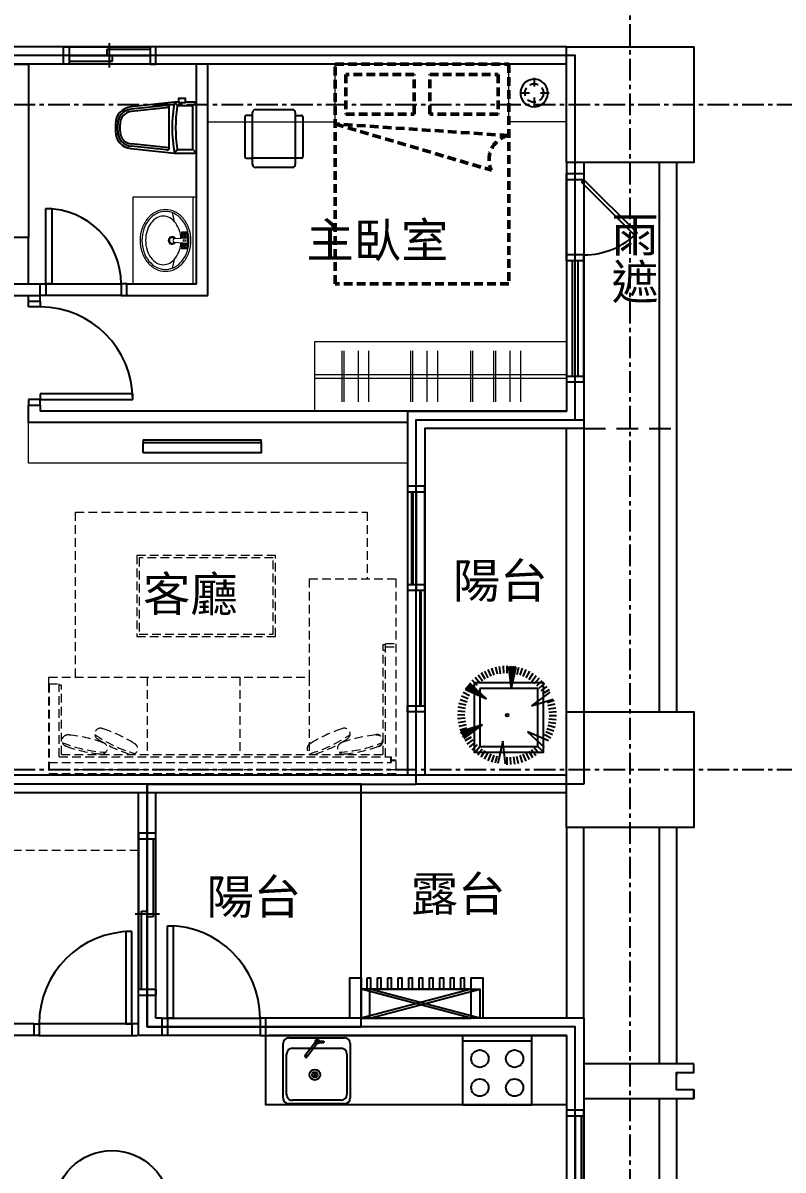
# Model space of a CAD drawing. Header units: millimetres. Extents: x -3377 to 119122, y -22007 to 15479.
# Drawn here: x 42381 to 43038, y 13603 to 14595 of the extents above; entities that cross this region are included whole.
import ezdxf
from ezdxf.enums import TextEntityAlignment as Align

# ---------------------------------------------------------------- set-up
doc = ezdxf.new("R2010")
doc.units = ezdxf.units.MM
doc.header["$LTSCALE"] = 150
doc.header["$MEASUREMENT"] = 0
for name, pattern in [('11', [0.15, 0.1, -0.05]), ('CENTER', [2, 1.25, -0.25, 0.25, -0.25]), ('HIDDEN', [0.375, 0.25, -0.125]), ('HIDDEN2', [0.1875, 0.125, -0.0625])]:
    doc.linetypes.add(name, pattern=pattern)
doc.layers.get('0').update_dxf_attribs({"plot": 0})
for name, color, linetype, plot in [('AREA', 3, 'Continuous', False), ('FUNITURE', 9, 'Continuous', False), ('S-ARCH', 252, 'Continuous', False)]:
    doc.layers.add(name, color=color, linetype=linetype, plot=plot)
for name, color, linetype in [('area3', 7, 'HIDDEN'), ('ASSLN', 8, 'Continuous'), ('COL', 1, 'Continuous'), ('FIN', 5, 'Continuous'), ('GRID', 5, 'CENTER'), ('OPEN', 4, 'Continuous'), ('PLANT', 3, 'Continuous'), ('SYM', 3, 'Continuous'), ('TEXT', 2, 'Continuous'), ('TOIL', 6, 'Continuous'), ('TOILET', 141, 'Continuous'), ('WALL', 2, 'Continuous'), ('WALL2', 3, 'Continuous'), ('WALL3', 4, 'Continuous'), ('景觀', 8, 'Continuous'), ('機電修改', 1, 'Continuous')]:
    doc.layers.add(name, color=color, linetype=linetype)
doc.styles.add('HH', font='')
doc.styles.add('HHV', font='')
doc.styles.get('HH').set_extended_font_data('Microsoft JhengHei')
doc.styles.get('HHV').set_extended_font_data('@微軟正黑體')

# ---------------------------------------------------------------- blocks, each defined once
blk = doc.blocks.new('A$C36C53BDF')
at = {"color": 252, "linetype": 'HIDDEN2'}
blk.add_line((-1602.06143, 565.86107), (-1522.06143, 565.86107), dxfattribs=at)
at = {"color": 252}
for p, q in [((-1537.06143, 220.86107), (-1537.06143, 16.36107)), ((-1522.06143, 220.86107), (-1522.06143, 16.36107)), ((-1522.06143, 8.86107), (-1522.06143, 6.36107)), ((-1537.06143, -13.63893), (-1537.06143, -183.63893)), ((-1522.06143, -13.63893), (-1522.06143, -183.63893))]:
    blk.add_line(p, q, dxfattribs=at)
for points in [[(-1537.06143, 795.86107), (-1537.06143, 320.86107)], [(-1522.06143, 795.86107), (-1522.06143, 320.86107)], [(-1699.56143, 80.86107), (-1794.56143, 80.86107), (-1794.56143, 55.86107), (-1699.56143, 55.86107), (-1794.56143, 80.86107), (-1699.56143, 80.86107), (-1794.56143, 55.86107)]]:
    blk.add_lwpolyline(points, dxfattribs=at)
at = {"layer": 'AREA', "color": 252}
blk.add_lwpolyline([(-1609.56143, -456.63893), (-1609.56143, 48.36107), (-1979.56143, 48.36107), (-1979.56143, 258.36107), (-1747.06143, 258.36107), (-1747.06143, 573.36107), (-1609.56143, 573.36107), (-1609.56143, 888.36107), (-2592.06143, 888.36107), (-2592.06143, 803.36107), (-2869.56143, 803.36107), (-2869.56143, 493.36107), (-3019.56143, 493.36107), (-3019.56143, 323.36107), (-3284.56143, 323.36107), (-3284.56143, 322.36107), (-3284.56143, 130.86107), (-3414.56143, 130.86107), (-3414.56143, 323.36107), (-3414.56143, 345.86107), (-3414.56143, 843.36107), (-3734.56144, 843.36107)], dxfattribs=at)
for points in [[(-1602.06143, 258.36107), (-1747.06143, 258.36107), (-1747.06143, 573.36107), (-1602.06143, 573.36107)], [(-1979.56143, 48.36107), (-1979.56143, 258.36107), (-2412.06143, 258.36107), (-2412.06143, 118.36107), (-2412.06143, -311.63893), (-2412.06143, -449.13893), (-2412.06143, -456.63893), (-1747.06143, -456.63893), (-1609.56143, -456.63893), (-1609.56143, 48.36107), (-1794.56143, 48.36107)], [(-1794.56143, 258.36107), (-1979.56143, 258.36107), (-1979.56143, 48.36107), (-1794.56143, 48.36107)]]:
    blk.add_lwpolyline(points, close=True, dxfattribs=at)
at = {"layer": 'area3', "color": 252}
blk.add_line((-1602.06143, -23.63893), (-1617.06143, -23.63893), dxfattribs=at)
at = {"layer": 'ASSLN', "color": 252}
for points in [[(-1789.56143, 90.86107), (-1786.56143, 90.86107), (-1786.56143, 80.86107), (-1789.56143, 80.86107)], [(-1780.56143, 90.86107), (-1777.56143, 90.86107), (-1777.56143, 80.86107), (-1780.56143, 80.86107)], [(-1771.56143, 90.86107), (-1768.56143, 90.86107), (-1768.56143, 80.86107), (-1771.56143, 80.86107)], [(-1762.56143, 90.86107), (-1759.56143, 90.86107), (-1759.56143, 80.86107), (-1762.56143, 80.86107)], [(-1753.56143, 90.86107), (-1750.56143, 90.86107), (-1750.56143, 80.86107), (-1753.56143, 80.86107)], [(-1744.56143, 90.86107), (-1741.56143, 90.86107), (-1741.56143, 80.86107), (-1744.56143, 80.86107)], [(-1735.56143, 90.86107), (-1732.56143, 90.86107), (-1732.56143, 80.86107), (-1735.56143, 80.86107)], [(-1726.56143, 90.86107), (-1723.56143, 90.86107), (-1723.56143, 80.86107), (-1726.56143, 80.86107)], [(-1717.56143, 90.86107), (-1714.56143, 90.86107), (-1714.56143, 80.86107), (-1717.56143, 80.86107)], [(-1708.56143, 90.86107), (-1705.56143, 90.86107), (-1705.56143, 80.86107), (-1708.56143, 80.86107)]]:
    blk.add_lwpolyline(points, close=True, dxfattribs=at)
at = {"layer": 'COL', "color": 252}
blk.add_line((-1507.06143, -6.13893, -1.07354), (-1507.06143, -13.63893), dxfattribs=at)
for points in [[(-1617.06143, 895.86107), (-1507.06143, 895.86107), (-1507.06143, 795.86107), (-1617.06143, 795.86107)], [(-1617.06143, 320.86107), (-1507.06143, 320.86107), (-1507.06143, 220.86107), (-1617.06143, 220.86107)]]:
    blk.add_lwpolyline(points, close=True, dxfattribs=at)
at = {"layer": 'FIN', "color": 252}
for p, q in [((-1647.06144, 40.86107), (-1707.06144, 40.86106)), ((-1707.06144, 40.86106), (-1707.06143, -19.13894)), ((-1647.06143, -19.13893), (-1647.06144, 40.86107)), ((-1862.06144, -13.14082), (-1862.06143, 33.85918)), ((-1857.06143, 38.85918), (-1809.06143, 38.85918)), ((-1854.06143, 29.85918), (-1812.06143, 29.85918)), ((-1834.13453, 35.07909), (-1843.31253, 23.31445)), ((-1832.55763, 33.84889), (-1841.73563, 22.08426)), ((-1830.84497, 33.89928), (-1834.14995, 37.20426)), ((-1834.14995, 33.89928), (-1830.84497, 37.20426)), ((-1830.9206, 34.90608), (-1826.9021, 34.90608)), ((-1830.83076, 35.90608), (-1826.9021, 35.90608)), ((-1826.9021, 35.90608), (-1826.9021, 34.90608)), ((-1804.06143, 33.85918), (-1804.06144, -13.14082)), ((-1647.06144, 35.86107), (-1707.06144, 35.86106)), ((-1859.06144, -10.14082), (-1859.06143, 24.85918)), ((-1843.22585, 22.61268), (-1842.4374, 21.99758)), ((-1842.53605, 24.30977), (-1840.95915, 23.07957)), ((-1807.06143, 24.85918), (-1807.06144, -10.14082)), ((-1833.03616, 5.34021), (-1836.34115, 8.6452)), ((-1836.34115, 5.34021), (-1833.03616, 8.6452)), ((-1834.68865, 4.65573), (-1834.68865, 9.32969)), ((-1617.06143, -19.13893), (-1877.06143, -19.13893)), ((-1809.06144, -18.14082), (-1857.06144, -18.14082)), ((-1812.06144, -15.14082), (-1854.06144, -15.14082)), ((-1707.06143, -19.13894), (-1647.06143, -19.13893))]:
    blk.add_line(p, q, dxfattribs=at)
blk.add_lwpolyline([(-1617.06143, -19.13893), (-1877.06143, -19.13893), (-1877.06143, 40.86107), (-1617.06143, 40.86107)], close=True, dxfattribs=at)
for centre, radius in [((-1832.49746, 35.55177), 1.70394), ((-1692.06144, 20.86106), 7.5), ((-1662.06144, 20.86107), 7.5), ((-1834.68865, 6.99271), 4.62673), ((-1834.68865, 6.99271), 2.33698), ((-1692.06144, -4.13894), 7.5), ((-1662.06144, -4.13893), 7.5)]:
    blk.add_circle(centre, radius, dxfattribs=at)
for centre, radius, start, end in [((-1857.06143, 33.85918), 5, 89.99999516, 179.99999516), ((-1854.06143, 24.85918), 5, 89.99999516, 179.99999516), ((-1812.06143, 24.85918), 5, 359.99999516, 89.99999516), ((-1809.06143, 33.85918), 5, 359.99999516, 89.99999516), ((-1842.9183, 23.0069), 0.5, 142.04096176, 232.04096176), ((-1842.12985, 22.39181), 0.5, 232.04096176, 322.04096176), ((-1857.06144, -13.14082), 5, 179.99999516, 269.99999516), ((-1854.06144, -10.14082), 5, 179.99999516, 269.99999516), ((-1812.06144, -10.14082), 5, 269.99999516, 359.99999516), ((-1809.06144, -13.14082), 5, 269.99999516, 359.99999516)]:
    blk.add_arc(centre, radius, start, end, dxfattribs=at)
at = {"layer": 'FUNITURE', "color": 252, "linetype": '11', "ltscale": 0.5}
for p, q in [((-1645.09101, 868.92056), (-1645.09103, 859.86105)), ((-1649.09106, 855.86104), (-1658.15167, 855.86102)), ((-1649.09106, 855.86104), (-1658.15167, 855.86102)), ((-1632.03045, 855.86108), (-1641.09106, 855.86106)), ((-1632.03045, 855.86108), (-1641.09106, 855.86106)), ((-1645.09112, 851.86103), (-1645.0911, 842.80152)), ((-1645.09112, 851.86103), (-1645.0911, 842.80152)), ((-2064.56143, 344.933), (-2064.56143, 265.86107)), ((-1768.56144, 276.933), (-1768.56144, 281.933)), ((-1768.56144, 278.933), (-1764.56144, 278.933))]:
    blk.add_line(p, q, dxfattribs=at)
at = {"layer": 'FUNITURE', "color": 252}
for p, q in [((-1895.05382, 835.2935), (-1895.05382, 800.7935)), ((-1888.55382, 836.5435), (-1893.80382, 836.5435)), ((-1888.55382, 799.5435), (-1888.55382, 839.0435)), ((-1886.05382, 841.5435), (-1854.05382, 841.5435)), ((-1851.55382, 839.0435), (-1851.55382, 799.5435)), ((-1851.55382, 836.5435), (-1846.30382, 836.5435)), ((-1845.05382, 835.2935), (-1845.05382, 800.7935)), ((-1893.80382, 799.5435), (-1888.55382, 799.5435)), ((-1851.55382, 799.5435), (-1888.55382, 799.5435)), ((-1888.55382, 794.0435), (-1888.55382, 799.5435)), ((-1846.30382, 799.5435), (-1851.55382, 799.5435)), ((-1851.55382, 799.5435), (-1851.55382, 794.0435)), ((-1854.05382, 791.5435), (-1886.05382, 791.5435)), ((-1877.06143, -19.13893), (-1877.06143, 40.86107))]:
    blk.add_line(p, q, dxfattribs=at)
at = {"layer": 'FUNITURE', "color": 252, "linetype": '11', "lineweight": 50, "ltscale": 0.5}
for p, q in [((-1667.43643, 819.07556), (-1817.06143, 829.07555)), ((-1817.06143, 829.07555), (-1682.06143, 789.07556))]:
    blk.add_line(p, q, dxfattribs=at)
at = {"layer": 'FUNITURE', "color": 252, "lineweight": 13, "ltscale": 0.5}
for p, q in [((-1811.40196, 632.9376), (-1811.40196, 588.78454)), ((-1809.35647, 588.78454), (-1809.35647, 632.9376)), ((-1797.37, 632.9376), (-1797.37, 588.78454)), ((-1788.21852, 632.9376), (-1788.21852, 588.78454)), ((-1751.93095, 632.9376), (-1751.93095, 588.78454)), ((-1749.88546, 588.78454), (-1749.88546, 632.9376)), ((-1737.89899, 632.9376), (-1737.89899, 588.78454)), ((-1728.74751, 632.9376), (-1728.74751, 588.78454)), ((-1700.23738, 632.9376), (-1700.23738, 588.78454)), ((-1698.19189, 588.78454), (-1698.19189, 632.9376)), ((-1680.23738, 632.9376), (-1680.23738, 588.78454)), ((-1678.19189, 588.78454), (-1678.19189, 632.9376)), ((-1666.20542, 632.9376), (-1666.20542, 588.78454)), ((-1657.05393, 632.9376), (-1657.05393, 588.78454))]:
    blk.add_line(p, q, dxfattribs=at)
at = {"layer": 'FUNITURE', "color": 252, "lineweight": 5, "ltscale": 0.5}
for p, q in [((-1834.56143, 612.36106), (-1617.06144, 612.36106)), ((-1834.56143, 609.36106), (-1617.06144, 609.36106))]:
    blk.add_line(p, q, dxfattribs=at)
at = {"layer": 'FUNITURE', "color": 252, "linetype": '11', "lineweight": 5, "ltscale": 0.5}
for p, q in [((-2041.50765, 350.86107), (-2041.50765, 493.433)), ((-2041.50765, 493.433), (-1789.56143, 493.433)), ((-1789.56143, 493.433), (-1789.56143, 435.86107)), ((-1868.59696, 455.86107), (-1988.59696, 455.86107)), ((-1988.59696, 455.86107), (-1988.59696, 385.86107)), ((-1870.59696, 453.86107), (-1986.59696, 453.86107)), ((-1986.59696, 453.86107), (-1986.59696, 387.86107)), ((-1870.59696, 387.86107), (-1870.59696, 453.86107)), ((-1868.59696, 385.86107), (-1868.59696, 455.86107)), ((-1839.56143, 435.86107), (-1839.56143, 350.86107)), ((-1839.56143, 435.86107), (-1764.56147, 435.86107)), ((-1764.56147, 435.86107), (-1764.56143, 265.86107)), ((-1986.59696, 387.86107), (-1870.59696, 387.86107)), ((-1988.59696, 385.86107), (-1868.59696, 385.86107)), ((-1775.56143, 379.01233), (-1773.56143, 379.01233)), ((-1775.56143, 283.933), (-1775.56143, 379.01233)), ((-1773.56146, 376.933), (-1764.56146, 376.933)), ((-1773.56143, 379.933), (-1764.56143, 379.933)), ((-1773.56143, 281.933), (-1773.56143, 379.933)), ((-1775.56146, 374.01232), (-1773.56146, 374.01233)), ((-2064.56143, 350.86107), (-1839.56143, 350.86107)), ((-2064.56143, 344.933), (-2064.56143, 350.86107)), ((-1979.56143, 350.86107), (-1979.56143, 283.933)), ((-1899.56143, 350.86107), (-1899.56143, 283.933)), ((-1839.56143, 350.86107), (-1839.56143, 283.933)), ((-2064.56143, 344.933), (-2055.56143, 344.933)), ((-2055.56143, 281.933), (-2055.56143, 344.933)), ((-2053.56143, 343.78812), (-2055.56143, 343.78812)), ((-2053.56143, 283.933), (-2053.56143, 343.78812)), ((-2055.56143, 281.933), (-1768.56143, 281.933)), ((-2053.56143, 283.933), (-1775.56143, 283.933)), ((-2064.56143, 276.933), (-1768.56143, 276.933)), ((-2064.56143, 270.82581), (-1764.56143, 270.82581)), ((-2064.56143, 267.4817), (-1764.56143, 267.4817)), ((-1764.56143, 265.86107), (-2064.56143, 265.86107))]:
    blk.add_line(p, q, dxfattribs=at)
at = {"layer": 'FUNITURE', "color": 252, "lineweight": 5, "ltscale": 0.5}
for points in [[(-1817.06143, 880.86107), (-1927.06143, 880.86107), (-1927.06143, 830.86107), (-1817.06143, 830.86107), (-1817.06143, 880.86107), (-1817.06143, 880.86107)], [(-1667.06143, 880.86107), (-1617.06143, 880.86107), (-1617.06143, 830.86107), (-1667.06143, 830.86107), (-1667.06143, 880.86107), (-1667.06143, 880.86107)]]:
    blk.add_lwpolyline(points, dxfattribs=at)
at = {"layer": 'FUNITURE', "color": 252, "linetype": '11', "lineweight": 50, "ltscale": 0.5}
blk.add_lwpolyline([(-1817.06143, 880.86107), (-1667.06143, 880.86107), (-1667.06143, 690.86107), (-1817.06143, 690.86107), (-1817.06143, 880.86107)], dxfattribs=at)
for points in [[(-1807.89857, 871.87571), (-1807.89857, 837.47755), (-1748.7243, 837.47755), (-1748.7243, 871.87571)], [(-1676.2243, 871.87571), (-1676.2243, 837.47755), (-1735.39857, 837.47755), (-1735.39857, 871.87571)]]:
    blk.add_lwpolyline(points, close=True, dxfattribs=at)
at = {"layer": 'FUNITURE', "color": 252, "linetype": '11', "ltscale": 0.5}
blk.add_lwpolyline([(-1633.2281, 855.85071), (-1633.59739, 858.78799), (-1634.68179, 861.54279), (-1636.41412, 863.94382), (-1638.6866, 865.84118), (-1641.35812, 867.11773), (-1644.26229, 867.69349), (-1647.2186, 867.53292), (-1650.0434, 866.64595), (-1652.56076, 865.08771), (-1654.61435, 862.95498), (-1656.07643, 860.38066), (-1656.8561, 857.52466), (-1656.90474, 854.5645), (-1656.21953, 851.68434), (-1654.84296, 849.06354), (-1652.86072, 846.86443), (-1650.396, 845.22427), (-1647.60199, 844.24484), (-1644.65263, 843.98677), (-1641.73111, 844.46685), (-1639.01912, 845.65446), (-1636.68528, 847.47638), (-1634.87489, 849.81871), (-1633.70025, 852.53631), (-1633.23458, 855.46007), (-1633.2281, 855.85071)], close=True, dxfattribs=at)
at = {"layer": 'FUNITURE', "color": 252, "lineweight": 5, "ltscale": 0.5}
blk.add_lwpolyline([(-1617.06143, 580.86107), (-1834.56143, 580.86107), (-1834.56143, 640.86107), (-1617.06143, 640.86107)], close=True, dxfattribs=at)
at = {"layer": 'FUNITURE', "color": 252, "lineweight": 5}
blk.add_lwpolyline([(-1754.56143, 570.86107), (-1754.56143, 535.86107), (-2082.06143, 535.86107), (-2082.06143, 570.86107)], close=True, dxfattribs=at)
at = {"layer": 'FUNITURE', "color": 252, "linetype": 'ByBlock'}
blk.add_lwpolyline([(-1982.93147, 553.66603), (-1880.93147, 553.66603), (-1880.93147, 555.56603), (-1982.93147, 555.56603)], close=True, dxfattribs=at)
at = {"layer": 'FUNITURE', "color": 252}
blk.add_lwpolyline([(-1982.93147, 544.76603), (-1982.93147, 553.66603), (-1880.93147, 553.66603), (-1880.93147, 544.76603), (-1982.93147, 544.76603)], dxfattribs=at)
at = {"layer": 'FUNITURE', "color": 252, "linetype": '11', "lineweight": 13, "ltscale": 0.5}
blk.add_lwpolyline([(-2254.56143, 250.86107), (-1987.06143, 250.86107), (-1987.06143, 200.86107), (-2254.56143, 200.86107)], close=True, dxfattribs=at)
at = {"layer": 'FUNITURE', "color": 252, "linetype": '11', "ltscale": 0.5}
blk.add_circle((-1645.09106, 855.86105), 8, dxfattribs=at)
at = {"layer": 'FUNITURE', "color": 252}
for centre, radius, start, end in [((-1893.80382, 835.2935), 1.25, 90, 180), ((-1886.05382, 839.0435), 2.5, 90, 180), ((-1854.05382, 839.0435), 2.5, 0, 90), ((-1846.30382, 835.2935), 1.25, 0, 90), ((-1893.80382, 800.7935), 1.25, 180, 270), ((-1886.05382, 794.0435), 2.5, 180, 270), ((-1854.05382, 794.0435), 2.5, 270, 0), ((-1846.30382, 800.7935), 1.25, 270, 0)]:
    blk.add_arc(centre, radius, start, end, dxfattribs=at)
at = {"layer": 'FUNITURE', "color": 252, "linetype": '11', "lineweight": 50, "ltscale": 0.5}
blk.add_arc((-1662.80617, 798.25346), 21.33071, 102.53700959, 205.48452247, dxfattribs=at)
at = {"layer": 'FUNITURE', "color": 252, "linetype": '11', "lineweight": 5, "ltscale": 0.5}
for centre, radius, start, end in [((-2048.23894, 295.8658), 5, 77.20537171, 257.20537171), ((-2057.3073, 188.20074), 113, 69.57722204, 84.83352138), ((-2019.93105, 301.60525), 5, 64.68271129, 244.68271129), ((-1959.84431, 393.54352), 113, 234.8435988, 254.52182379), ((-2052.12823, 198.46776), 113, 57.05456163, 72.31086096), ((-1869.27856, 393.54352), 113, 285.47817621, 305.1564012), ((-1776.99464, 198.46776), 113, 107.68913904, 122.94543837), ((-1809.19182, 301.60525), 5, 295.31728871, 115.31728871), ((-1771.81557, 188.20074), 113, 95.16647862, 110.42277796), ((-1780.88393, 295.8658), 5, 282.79462829, 102.79462829), ((-2009.51623, 398.64523), 113, 247.36625922, 267.0444842), ((-2009.91548, 396.88714), 113, 249.57722204, 264.83352138), ((-1960.61527, 391.91382), 113, 237.05456163, 252.31086096), ((-2018.98384, 289.22208), 5, 257.20537171, 77.20537171), ((-1992.81244, 288.77633), 5, 244.68271129, 64.68271129), ((-1836.31042, 288.77633), 5, 115.31728871, 295.31728871), ((-1868.5076, 391.91382), 113, 287.68913904, 302.94543837), ((-1810.13903, 289.22208), 5, 102.79462829, 282.79462829), ((-1819.60664, 398.64523), 113, 272.9555158, 292.63374079), ((-1819.20738, 396.88714), 113, 275.16647862, 290.42277796)]:
    blk.add_arc(centre, radius, start, end, dxfattribs=at)
at = {"layer": 'FUNITURE', "color": 252, "linetype": '11', "ltscale": 0.5}
blk.add_arc((-1780.88393, 295.86579), 5, 282.79463969, 102.79463969, dxfattribs=at)
at = {"layer": 'GRID', "color": 252, "ltscale": 0.1}
for p, q in [((-1562.06143, -1143.31489), (-1562.06143, 1527.02051)), ((-4885.30253, 845.86107), (-1093.57926, 845.86107)), ((-4885.30253, 270.86107), (-1093.57926, 270.86107))]:
    blk.add_line(p, q, dxfattribs=at)
at = {"layer": 'OPEN', "color": 252, "linetype": 'Continuous'}
for p, q in [((-2052.06143, 895.86107), (-2047.06143, 895.86107)), ((-2047.06143, 895.86107), (-2047.06143, 880.86107)), ((-2047.06143, 895.86107), (-1977.06143, 895.86107)), ((-1977.06143, 893.36107), (-2014.56143, 893.36107)), ((-2014.56143, 893.36107), (-2014.56143, 888.36107)), ((-2012.06143, 877.86107), (-2012.06143, 898.86107)), ((-1972.06143, 895.86107), (-1977.06143, 895.86107)), ((-1977.06143, 895.86107), (-1977.06143, 880.86107)), ((-2047.06143, 888.36107), (-1977.06143, 888.36107)), ((-2047.06143, 883.36107), (-2009.56143, 883.36107)), ((-2009.56143, 883.36107), (-2009.56143, 888.36107)), ((-2047.06143, 880.86107), (-2052.06143, 880.86107)), ((-1977.06143, 880.86107), (-2047.06143, 880.86107)), ((-1977.06143, 880.86107), (-1972.06143, 880.86107)), ((-2067.06143, 690.86358), (-2067.06143, 755.86358)), ((-2067.06143, 755.86358), (-2062.06143, 755.86358)), ((-2062.06143, 755.86358), (-2062.06143, 690.86358)), ((-1617.06143, 710.86107, 1.07354), (-1617.06143, 715.86107, 1.07354)), ((-1602.06143, 715.86107, 1.07354), (-1602.06143, 710.86107, 1.07354)), ((-1602.06143, 710.86107, 1.07354), (-1617.06143, 710.86107, 1.07354)), ((-1617.06143, 710.86107, 1.07354), (-1617.06143, 610.86107, 1.07354)), ((-1612.06143, 610.86107, 1.07354), (-1612.06143, 710.86107, 1.07354)), ((-1607.06143, 610.86107, 1.07354), (-1607.06143, 710.86107, 1.07354)), ((-1602.06143, 610.86107, 1.07354), (-1602.06143, 710.86107, 1.07354)), ((-2072.06143, 690.86358), (-2067.06143, 690.86358)), ((-2067.06143, 690.86358), (-2067.06143, 680.86358)), ((-2067.06143, 690.86358), (-2002.06143, 690.86358)), ((-2062.06143, 690.86358), (-2067.06143, 690.86358)), ((-1997.06143, 690.86358), (-2002.06143, 690.86358)), ((-2002.06143, 690.86358), (-2002.06143, 680.86358)), ((-2082.06143, 670.86107), (-2082.06143, 675.86107)), ((-2067.06143, 680.86358), (-2072.06143, 680.86358)), ((-2072.06143, 675.86107), (-2072.06143, 670.86107)), ((-2002.06143, 680.86358), (-2067.06143, 680.86358)), ((-2002.06143, 680.86358), (-1997.06143, 680.86358)), ((-2072.06143, 670.86107), (-2082.06143, 670.86107)), ((-1602.06143, 610.86107, 1.07354), (-1617.06143, 610.86107, 1.07354)), ((-1617.06143, 610.86107, 1.07354), (-1617.06143, 605.86107, 1.07354)), ((-1602.06143, 605.86107, 1.07354), (-1602.06143, 610.86107, 1.07354)), ((-1992.06143, 595.86107), (-2072.06143, 595.86107)), ((-2072.06143, 595.86107), (-2072.06143, 590.86107)), ((-1992.06143, 590.86107), (-1992.06143, 595.86107)), ((-2072.06143, 590.86107), (-2082.06143, 590.86107)), ((-2082.06143, 590.86107), (-2082.06143, 585.86107)), ((-2072.06143, 585.86107), (-2072.06143, 590.86107)), ((-2072.06143, 590.86107), (-1992.06143, 590.86107)), ((-1754.56143, 515.86107), (-1754.56143, 510.86107)), ((-1739.56143, 510.86107), (-1739.56143, 515.86107)), ((-1754.56143, 510.86107), (-1739.56143, 510.86107)), ((-1754.56143, 510.86107), (-1754.56143, 325.86107)), ((-1751.06143, 510.86107), (-1751.06143, 430.86107)), ((-1750.06143, 510.86107), (-1750.06143, 430.86107)), ((-1747.06143, 510.86107), (-1747.06143, 430.86107)), ((-1739.56143, 325.86107), (-1739.56143, 510.86107)), ((-1754.56143, 430.86107), (-1739.56143, 430.86107)), ((-1750.06143, 430.86107), (-1747.06143, 430.86107)), ((-1747.06143, 430.86107), (-1747.06143, 425.86107)), ((-1754.56143, 425.86107), (-1739.56143, 425.86107)), ((-1747.06143, 425.86107), (-1744.06143, 425.86107)), ((-1744.06143, 425.86107), (-1744.06143, 325.86107)), ((-1743.06143, 425.86107), (-1743.06143, 325.86107)), ((-1754.56143, 320.86107), (-1754.56143, 325.86107)), ((-1754.56143, 325.86107), (-1739.56143, 325.86107)), ((-1739.56143, 325.86107), (-1739.56143, 320.86107)), ((-1987.06143, 215.86107), (-1987.06143, 210.86107)), ((-1987.06143, 210.86107), (-1972.06143, 210.86107)), ((-1987.06143, 210.86107), (-1987.06143, 80.86107)), ((-1979.56143, 210.86107), (-1979.56143, 80.86107)), ((-1974.56143, 210.86107), (-1974.56143, 143.36107)), ((-1972.06143, 210.86107), (-1972.06143, 215.86107)), ((-1972.06143, 80.86107), (-1972.06143, 210.86107)), ((-1969.06143, 145.86107), (-1990.06143, 145.86107)), ((-1984.56143, 80.86107), (-1984.56143, 148.36107)), ((-1984.56143, 148.36107), (-1979.56143, 148.36107)), ((-1974.56143, 143.36107), (-1979.56143, 143.36107)), ((-1992.99734, 130.86107), (-1997.99734, 130.86107)), ((-1997.99734, 130.86107), (-1997.99734, 50.86107)), ((-1992.99734, 50.86107), (-1992.99734, 130.86107)), ((-1962.06143, 55.86107), (-1962.06143, 135.86107)), ((-1962.06143, 135.86107), (-1957.06143, 135.86107)), ((-1957.06143, 135.86107), (-1957.06143, 55.86107)), ((-1987.06143, 75.86107), (-1987.06143, 80.86107)), ((-1987.06143, 80.86107), (-1972.06143, 80.86107)), ((-1972.06143, 80.86107), (-1972.06143, 75.86107)), ((-2077.99734, 50.86107), (-2072.99734, 50.86107)), ((-2072.99734, 50.86107), (-2072.99734, 40.86107)), ((-1992.99734, 50.86107), (-2072.99734, 50.86107)), ((-1997.99734, 50.86107), (-1992.99734, 50.86107)), ((-1987.99734, 50.86107), (-1992.99734, 50.86107)), ((-1992.99734, 50.86107), (-1992.99734, 40.86107)), ((-1967.06143, 55.86107), (-1962.06143, 55.86107)), ((-1962.06143, 55.86107), (-1962.06143, 40.86107)), ((-1962.06143, 55.86107), (-1882.06143, 55.86107)), ((-1957.06143, 55.86107), (-1962.06143, 55.86107)), ((-1877.06143, 55.86107), (-1882.06143, 55.86107)), ((-1882.06143, 55.86107), (-1882.06143, 40.86107)), ((-2072.99734, 40.86107), (-2077.99734, 40.86107)), ((-2072.99734, 40.86107), (-1992.99734, 40.86107)), ((-1992.99734, 40.86107), (-1987.99734, 40.86107)), ((-1962.06143, 40.86107), (-1967.06143, 40.86107)), ((-1882.06143, 40.86107), (-1962.06143, 40.86107)), ((-1882.06143, 40.86107), (-1877.06143, 40.86107)), ((-1617.06143, -23.63893), (-1617.06143, -28.63893)), ((-1617.06143, -28.63893), (-1602.06143, -28.63893)), ((-1617.06143, -28.63893), (-1617.06143, -158.63893)), ((-1609.56143, -28.63893), (-1609.56143, -158.63893)), ((-1604.56143, -28.63893), (-1604.56143, -96.13893)), ((-1602.06143, -28.63893), (-1602.06143, -23.63893)), ((-1602.06143, -158.63893), (-1602.06143, -28.63893))]:
    blk.add_line(p, q, dxfattribs=at)
at = {"layer": 'OPEN', "color": 252, "linetype": 'Continuous', "lineweight": -2}
for p, q in [((-1617.06143, 780.86107, 1.07354), (-1617.06143, 785.86107, 1.07354)), ((-1602.06143, 785.86107, 1.07354), (-1602.06143, 780.86107, 1.07354)), ((-1602.06143, 780.86107, 1.07354), (-1617.06143, 780.86107, 1.07354)), ((-1617.06143, 715.86107, 1.07354), (-1617.06143, 780.86107, 1.07354)), ((-1604.18275, 778.73975, 1.07354), (-1602.06143, 780.86107, 1.07354)), ((-1558.22081, 732.77781, 1.07354), (-1604.18275, 778.73975, 1.07354)), ((-1602.06143, 780.86107, 1.07354), (-1602.06143, 715.86107, 1.07354)), ((-1602.06143, 780.86107, 1.07354), (-1556.09949, 734.89913, 1.07354)), ((-1556.09949, 734.89913, 1.07354), (-1558.22081, 732.77781, 1.07354)), ((-1602.06143, 715.86107, 1.07354), (-1617.06143, 715.86107, 1.07354)), ((-1617.06143, 715.86107, 1.07354), (-1617.06143, 710.86107, 1.07354)), ((-1602.06143, 710.86107, 1.07354), (-1602.06143, 715.86107, 1.07354))]:
    blk.add_line(p, q, dxfattribs=at)
at = {"layer": 'OPEN', "color": 252}
blk.add_lwpolyline([(-2082.06143, 730.86358), (-2172.06143, 730.86358), (-2172.06143, 880.86358), (-2082.06143, 880.86358)], close=True, dxfattribs=at)
at = {"layer": 'OPEN', "color": 252, "linetype": 'Continuous'}
for centre, radius, start, end in [((-2067.06143, 690.86358), 65, 0, 90), ((-2072.06143, 590.86107), 80, 0, 90), ((-1992.99734, 50.86107), 80, 90, 180), ((-1962.06143, 55.86107), 80, 0, 90)]:
    blk.add_arc(centre, radius, start, end, dxfattribs=at)
at = {"layer": 'OPEN', "color": 252, "linetype": 'Continuous', "lineweight": -2}
blk.add_arc((-1602.06143, 780.86107, 1.07354), 65, 270, 315, dxfattribs=at)
at = {"layer": 'PLANT', "color": 252, "lineweight": -2}
for points in [[(-1697.06143, 345.86107), (-1697.06143, 285.86107), (-1637.06143, 285.86107), (-1637.06143, 345.86107)], [(-1692.06143, 340.86107), (-1692.06143, 290.86107), (-1642.06143, 290.86107), (-1642.06143, 340.86107)]]:
    blk.add_lwpolyline(points, close=True, dxfattribs=at)
at = {"layer": 'SYM', "color": 252}
blk.add_circle((-2009.94333, -108.64397), 50, dxfattribs=at)
at = {"layer": 'TOIL', "color": 252}
for p, q in [((-1962.77366, 845.14421), (-1993.42328, 841.91569)), ((-1960.57515, 843.36473), (-1993.21376, 839.92669)), ((-1960.56414, 808.56943), (-1960.56414, 843.15522)), ((-1953.33142, 844.62145), (-1956.06143, 847.86232)), ((-1941.06143, 844.86232), (-1952.68047, 844.86232)), ((-1952.42758, 847.22605), (-1952.42758, 847.86232)), ((-1946.42758, 847.22605), (-1952.42758, 847.22605)), ((-1952.42758, 847.22605), (-1952.42758, 847.22605)), ((-1952.42758, 847.22605), (-1952.42758, 847.22605)), ((-1952.42758, 847.22605), (-1952.42758, 847.22605)), ((-1952.42758, 847.22605), (-1952.42758, 847.22605)), ((-1946.42758, 847.22605), (-1946.42758, 847.86232)), ((-1940.35433, 844.56943), (-1937.64722, 847.27654)), ((-1940.06143, 807.86232), (-1940.06143, 843.86232)), ((-2005.06143, 822.73743), (-2005.06143, 828.98722)), ((-2003.06143, 822.73743), (-2003.06143, 828.98722)), ((-1962.77366, 806.58043), (-1993.42328, 809.80896)), ((-1960.57515, 808.35991), (-1993.21376, 811.79795)), ((-1953.33142, 807.1032), (-1956.06143, 803.86232)), ((-1941.06143, 806.86232), (-1952.68047, 806.86232)), ((-1940.35433, 807.15522), (-1937.64722, 804.44811))]:
    blk.add_line(p, q, dxfattribs=at)
at = {"layer": 'TOIL', "color": 252, "elevation": 0}
blk.add_lwpolyline([(-1946.42758, 847.86232), (-1946.42758, 851.22605), (-1952.42758, 851.22605), (-1952.42758, 847.86232), (-1956.06143, 847.86232), (-1993.63279, 843.90468, 0.383798107), (-2007.06143, 828.98722), (-2007.06143, 822.73743, 0.383798107), (-1993.63279, 807.81996), (-1956.06143, 803.86232), (-1939.06143, 803.86232, 0.414213562), (-1937.06143, 805.86232), (-1937.06143, 845.86232, 0.414213562), (-1939.06143, 847.86232)], format="xyb", close=True, dxfattribs=at)
at = {"layer": 'TOIL', "color": 252}
for centre, radius, start, end in [((-1962.56414, 843.15522), 2, 0, 96.01316932), ((-1836.06143, 825.86232), 122, 169.61114218, 190.38885782), ((-1836.06143, 825.86232), 119, 171.22571035, 188.77428965), ((-1952.68047, 843.86232), 1, 90, 171.22571035), ((-1941.06143, 843.86232), 1, 0, 90), ((-1992.06143, 828.98722), 13, 96.01316932, 180), ((-1992.06143, 828.98722), 11, 96.01316932, 180), ((-1992.06143, 822.73743), 13, 180, 263.98683068), ((-1992.06143, 822.73743), 11, 180, 263.98683068), ((-1962.56414, 808.56943), 2, 263.98683068, 0), ((-1952.68047, 807.86232), 1, 188.77428965, 270), ((-1941.06143, 807.86232), 1, 270, 0)]:
    blk.add_arc(centre, radius, start, end, dxfattribs=at)
at = {"layer": 'TOILET', "color": 252, "lineweight": 13}
for p, q in [((-1992.06137, 765.86358), (-1992.06151, 690.86368)), ((-1937.06137, 765.86358), (-1992.06137, 765.86358)), ((-1940.06137, 765.86358), (-1940.0615, 690.86358)), ((-1937.0615, 690.86358), (-1937.06137, 765.86358)), ((-1958.06205, 752.44528), (-1956.15291, 744.7386)), ((-1949.94819, 735.52298), (-1949.9482, 730.37722)), ((-1945.17531, 735.52297), (-1949.94819, 735.52298)), ((-1949.24923, 731.44907), (-1945.87429, 734.824)), ((-1949.24922, 734.824), (-1945.87429, 731.44906)), ((-1947.56175, 735.52297), (-1947.56176, 730.75009)), ((-1945.17531, 735.52297), (-1945.17534, 721.20434)), ((-1955.81399, 729.91896), (-1945.17532, 730.75009)), ((-1955.81399, 726.80838), (-1945.17533, 725.97721)), ((-1949.94821, 726.3501), (-1949.94822, 721.20435)), ((-1945.17532, 733.13653), (-1949.9482, 733.13654)), ((-1949.24924, 725.27825), (-1945.87431, 721.90331)), ((-1949.24924, 721.90332), (-1945.8743, 725.27824)), ((-1947.56177, 725.97722), (-1947.56178, 721.20434)), ((-1945.17534, 721.20434), (-1949.94822, 721.20435)), ((-1945.17534, 723.59078), (-1949.94821, 723.59078)), ((-1956.15297, 711.98874), (-1958.06214, 704.28207)), ((-1937.0615, 690.86358), (-1992.06137, 690.86358))]:
    blk.add_line(p, q, dxfattribs=at)
for centre, radius in [((-1947.56176, 733.13653), 2.38644), ((-1947.56177, 723.59078), 2.38644), ((-1947.56177, 728.36368), 0.95458)]:
    blk.add_circle(centre, radius, dxfattribs=at)
for centre, radius, start, end in [((-1963.78953, 736.93531), 18.15639, 89.99989719, 116.75988384), ((-1963.78953, 736.93531), 18.15639, 63.23991205, 89.99989719), ((-1958.43384, 730.11155), 27.02172, 140.59924696, 161.20918002), ((-1958.43384, 730.11155), 25.39895, 140.59924832, 161.20918138), ((-1961.70251, 732.79655), 22.79166, 116.75982946, 140.59927559), ((-1961.7025, 732.79655), 21.16889, 116.75983295, 140.59927908), ((-1963.03353, 733.42072), 16.64936, 119.66324897, 143.97256843), ((-1965.69869, 738.10025), 11.26409, 89.99986306, 119.66334536), ((-1963.78953, 736.9354), 16.53361, 89.99989719, 116.75988365), ((-1965.69867, 738.10025), 11.2641, 60.33645145, 89.99993373), ((-1963.78953, 736.9354), 16.53362, 63.23991239, 89.99989719), ((-1968.36385, 733.42073), 16.64936, 36.02722595, 60.33654541), ((-1965.87657, 732.79656), 21.16889, 39.4005153, 63.23996143), ((-1965.87657, 732.79656), 22.79166, 39.40051516, 63.23996129), ((-1969.14525, 730.11157), 25.39895, 18.790613, 39.40054606), ((-1969.14525, 730.11157), 27.02173, 18.7906193, 39.40055236), ((-1953.29668, 728.36366), 32.4481, 161.20920371, 179.99987812), ((-1953.29669, 728.36366), 30.82531, 161.209201, 179.9998754), ((-1952.19332, 728.36368), 28.77859, 163.23513056, 179.9999319), ((-1958.82871, 730.36262), 21.84864, 143.9724774, 163.23520881), ((-1972.56868, 730.36264), 21.84864, 16.76458557, 36.02731698), ((-1979.20432, 728.36369), 28.77883, 3.92705423, 16.76459596), ((-1974.28241, 728.3637), 30.82531, 359.99991368, 18.79058802), ((-1974.28241, 728.3637), 32.4481, 359.99991124, 18.79058558), ((-1953.29668, 728.36368), 32.4481, 179.99991633, 198.79059067), ((-1953.29668, 728.36368), 30.82532, 179.99991815, 198.7905925), ((-1952.19332, 728.36365), 28.77859, 179.99986252, 196.76466382), ((-1958.06209, 728.36368), 3.34101, 28.77822119, 331.22157319), ((-1958.06209, 728.36368), 2.38644, 39.07274519, 320.92704919), ((-1955.81399, 728.36367), 1.55529, 89.99989719, 269.99989719), ((-1979.20432, 728.36373), 28.77883, 343.23519842, 356.07274015), ((-1974.28241, 728.36371), 30.82532, 341.20920725, 359.99988159), ((-1974.28241, 728.36371), 32.4481, 341.2092088, 359.99988324), ((-1958.43384, 726.6158), 27.02172, 198.79061436, 219.40054742), ((-1958.43385, 726.6158), 25.39894, 198.79061593, 219.40054899), ((-1958.82871, 726.36474), 21.84864, 196.76458557, 216.02731698), ((-1972.56869, 726.36476), 21.84864, 323.9724774, 343.23520881), ((-1969.14525, 726.61582), 25.39894, 320.59924539, 341.20917845), ((-1969.14525, 726.61582), 27.02173, 320.59924202, 341.20917508), ((-1961.70252, 723.93081), 22.79166, 219.40051879, 243.23996492), ((-1961.70252, 723.93081), 21.16889, 219.40051041, 243.23995655), ((-1963.03354, 723.30665), 16.64937, 216.02722014, 240.3365396), ((-1965.69872, 718.62713), 11.26409, 240.33645819, 269.99994047), ((-1963.78956, 719.79197), 16.53361, 243.23991769, 269.99989719), ((-1965.69871, 718.62713), 11.2641, 269.99985147, 299.66333377), ((-1963.78956, 719.79197), 16.53361, 269.9998972, 296.75987504), ((-1968.36387, 723.30666), 16.64937, 299.66325478, 323.97257424), ((-1965.87659, 723.93082), 21.16889, 296.75983783, 320.59928397), ((-1965.87659, 723.93081), 22.79166, 296.75983309, 320.59927922), ((-1963.78956, 719.79197), 18.15639, 243.23991054, 269.99989719), ((-1963.78956, 719.79197), 18.15639, 269.99989719, 296.75988233)]:
    blk.add_arc(centre, radius, start, end, dxfattribs=at)
at = {"layer": 'WALL', "color": 252}
for p, q in [((-1617.06143, 895.86107), (-2587.06143, 895.86107)), ((-2052.06143, 880.86107), (-2052.06143, 895.86107)), ((-1972.06143, 880.86107), (-1972.06143, 895.86107)), ((-1617.06143, 880.86107), (-2587.06143, 880.86107)), ((-1602.06143, 785.86107, 1.07354), (-1617.06143, 785.86107, 1.07354)), ((-1602.06143, 605.86107, 1.07354), (-1617.06143, 605.86107, 1.07354)), ((-1739.56143, 515.86107), (-1754.56143, 515.86107)), ((-1739.56143, 320.86107), (-1754.56143, 320.86107)), ((-1617.06143, 265.86107), (-2419.56143, 265.86107)), ((-1617.06143, 250.86107), (-2404.56143, 250.86107)), ((-1987.06143, 40.86107), (-1987.06143, 250.86107)), ((-1972.06143, 55.86107), (-1972.06143, 250.86107)), ((-1972.06143, 215.86107), (-1987.06143, 215.86107)), ((-1987.06143, 75.86107), (-1987.06143, 115.86107)), ((-1972.06143, 75.86107), (-1972.06143, 115.86107)), ((-1987.06143, 75.86107), (-1972.06143, 75.86107)), ((-1967.06143, 55.86107), (-1972.06143, 55.86107)), ((-1967.06143, 55.86107), (-1967.06143, 40.86107)), ((-1602.06143, 55.86107), (-1877.06143, 55.86107)), ((-1877.06143, 40.86107), (-1877.06143, 55.86107)), ((-1602.06143, 55.86107), (-1602.06143, -419.13893)), ((-1972.06143, 40.86107), (-1987.06143, 40.86107)), ((-1967.06143, 40.86107), (-1987.06143, 40.86107)), ((-1617.06143, 40.86107), (-1874.56143, 40.86107)), ((-1617.06143, 40.86107), (-1617.06143, -419.13893))]:
    blk.add_line(p, q, dxfattribs=at)
at = {"layer": 'WALL', "color": 252, "linetype": 'Continuous'}
blk.add_line((-1754.56143, 580.86107), (-1617.06143, 580.86107), dxfattribs=at)
at = {"layer": 'WALL', "color": 252}
for points in [[(-1617.06143, 795.86107), (-1617.06143, 580.86107), (-1754.56143, 580.86107), (-1754.56143, 265.86107)], [(-1602.06143, 795.86107), (-1602.06143, 565.86107), (-1739.56143, 565.86107), (-1739.56143, 265.86107)]]:
    blk.add_lwpolyline(points, dxfattribs=at)
blk.add_lwpolyline([(-1507.06143, 16.36107), (-1602.06143, 16.36107), (-1602.06143, -13.63893), (-1507.06143, -13.63893), (-1507.06143, -6.13893), (-1522.06143, -6.13893), (-1522.06143, 8.86107), (-1507.06143, 8.86107)], close=True, dxfattribs=at)
at = {"layer": 'WALL2', "color": 252}
for p, q in [((-1937.06143, 690.86358), (-1937.06143, 880.86107)), ((-1927.06143, 680.86358), (-1927.06143, 880.86107)), ((-2172.06143, 690.86358), (-2072.06143, 690.86358)), ((-2072.06143, 680.86358), (-2072.06143, 690.86358)), ((-1997.06143, 680.86358), (-1997.06143, 690.86358)), ((-1997.06143, 690.86358), (-1937.06143, 690.86358)), ((-2172.06143, 680.86358), (-2072.06143, 680.86358)), ((-2082.06143, 675.86107), (-2082.06143, 680.86107)), ((-2082.06143, 675.86107), (-2072.06143, 675.86107)), ((-2072.06143, 675.86107), (-2072.06143, 680.86107)), ((-1997.06143, 680.86358), (-1927.06143, 680.86358)), ((-2082.06143, 570.86107), (-2082.06143, 580.86107)), ((-1754.56143, 580.86107), (-2072.06143, 580.86107)), ((-1754.56143, 570.86107), (-2082.06143, 570.86107)), ((-2077.56101, 50.86107), (-2404.56143, 50.86107)), ((-2077.19948, 40.86107), (-2077.19948, 50.86107)), ((-2078.0728, 40.86107), (-2404.56143, 40.86107))]:
    blk.add_line(p, q, dxfattribs=at)
for points in [[(-2082.06143, 690.86358), (-2082.06143, 730.86358), (-2172.06143, 730.86358)], [(-2082.06143, 580.86107), (-2082.06143, 585.86107), (-2072.06143, 585.86107), (-2072.06143, 580.86107)], [(-1804.56143, 55.86107), (-1804.56143, 90.86107), (-1794.56143, 90.86107), (-1794.56143, 55.86107)], [(-1699.56143, 55.86107), (-1699.56143, 90.86107), (-1689.56143, 90.86107), (-1689.56143, 55.86107)]]:
    blk.add_lwpolyline(points, dxfattribs=at)
at = {"layer": 'WALL3', "color": 252}
for p, q in [((-1617.06143, 320.86107), (-1617.06143, 565.86107)), ((-1602.06143, 565.86107), (-1602.06143, 320.86107)), ((-1617.06143, 220.86107), (-1617.06143, 55.86107)), ((-1602.06143, 55.86107), (-1602.06143, 220.86107))]:
    blk.add_line(p, q, dxfattribs=at)
at = {"layer": 'WALL3', "color": 252, "linetype": 'HIDDEN'}
blk.add_line((-1794.56143, 55.86107), (-1794.56143, 250.86107), dxfattribs=at)
at = {"layer": '景觀', "color": 252}
for p, q in [((-1682.29894, 351.47332), (-1684.72658, 357.42413)), ((-1679.61591, 352.44684), (-1681.56917, 358.56977)), ((-1676.86477, 353.20685), (-1678.33161, 359.46416)), ((-1674.06248, 353.74867), (-1675.03385, 360.10178)), ((-1671.22632, 354.06895), (-1671.69623, 360.47869)), ((-1668.37377, 354.16572), (-1668.33934, 360.59257)), ((-1667.34119, 359.97077), (-1665.09673, 340.22857)), ((-1666.81471, 359.19347), (-1662.18964, 354.6653)), ((-1666.64447, 357.61796), (-1662.43308, 353.4948)), ((-1666.31879, 360.11679), (-1661.9462, 355.8358)), ((-1665.09673, 340.22857), (-1660.71766, 359.40591)), ((-1664.8952, 360.13186), (-1661.70275, 357.0063)), ((-1663.4716, 360.14693), (-1661.45931, 358.1768)), ((-1662.048, 360.162), (-1661.21587, 359.3473)), ((-1659.89353, 353.11592), (-1658.35973, 359.35715)), ((-1657.1507, 352.32647), (-1655.13194, 358.42812)), ((-1654.47825, 351.32425), (-1651.98699, 357.2487)), ((-1694.13379, 343.65693), (-1698.6539, 348.22574)), ((-1692.02754, 345.58309), (-1696.17526, 350.49247)), ((-1689.77666, 347.33807), (-1693.52641, 352.55774)), ((-1687.39503, 348.91103), (-1690.72368, 354.40881)), ((-1684.89732, 350.29229), (-1687.78437, 356.03428)), ((-1666.47423, 356.04244), (-1662.67652, 352.3243)), ((-1666.30399, 354.46693), (-1662.91996, 351.1538)), ((-1666.13375, 352.89141), (-1663.1634, 349.9833)), ((-1665.96351, 351.3159), (-1663.40684, 348.8128)), ((-1665.79327, 349.74038), (-1663.65028, 347.64229)), ((-1665.62303, 348.16487), (-1663.89373, 346.47179)), ((-1651.89268, 350.11544), (-1648.94427, 355.82617)), ((-1649.40992, 348.7075), (-1646.02254, 354.1693)), ((-1647.04528, 347.10911), (-1643.23981, 352.28829)), ((-1644.81333, 345.33011), (-1640.61325, 350.19476)), ((-1642.72785, 343.38148), (-1638.15903, 347.9016)), ((-1700.86775, 334.4921), (-1706.57848, 337.44051)), ((-1704.63838, 341.27984), (-1703.06039, 339.73492)), ((-1704.46176, 339.95642), (-1686.24228, 332.02908)), ((-1704.01479, 342.07816), (-1700.26097, 338.40299)), ((-1703.3912, 342.87648), (-1697.46155, 337.07107)), ((-1702.76761, 343.6748), (-1694.66213, 335.73914)), ((-1702.14403, 344.47312), (-1691.86271, 334.40721)), ((-1701.37017, 345.12431), (-1689.06329, 333.07529)), ((-1686.24228, 332.02908), (-1700.66081, 345.41014)), ((-1665.45279, 346.58936), (-1664.13717, 345.30129)), ((-1665.28255, 345.01384), (-1664.38061, 344.13079)), ((-1665.11231, 343.43833), (-1664.62405, 342.96029)), ((-1664.94207, 341.86281), (-1664.86749, 341.78979)), ((-1631.44797, 337.83059), (-1647.42298, 326.01572)), ((-1640.80168, 341.27524), (-1635.8923, 345.42295)), ((-1639.04671, 339.02436), (-1633.82704, 342.7741)), ((-1637.47374, 336.64272), (-1631.97596, 339.97138)), ((-1703.86822, 326.49124), (-1710.10945, 328.02504)), ((-1703.07877, 329.23408), (-1709.18042, 331.25284)), ((-1702.07655, 331.90652), (-1708.00101, 334.39779)), ((-1647.42298, 326.01572), (-1628.62538, 331.81201)), ((-1633.93794, 328.86361), (-1627.815, 330.81686)), ((-1633.17792, 326.11247), (-1626.92061, 327.5793)), ((-1704.91803, 318.011), (-1711.34487, 318.04544)), ((-1704.79069, 320.86235), (-1711.19503, 321.40093)), ((-1704.44004, 323.69492), (-1710.78237, 324.73431)), ((-1632.63611, 323.31018), (-1626.283, 324.28154)), ((-1632.31582, 320.47401), (-1625.90609, 320.94393)), ((-1632.21905, 317.62147), (-1625.79221, 317.58703)), ((-1704.82126, 315.15846), (-1711.23099, 314.68854)), ((-1704.50097, 312.32229), (-1710.85408, 311.35093)), ((-1703.95916, 309.52), (-1710.21647, 308.05317)), ((-1689.7141, 309.61675), (-1708.5117, 303.82046)), ((-1705.68911, 297.80188), (-1689.7141, 309.61675)), ((-1696.18886, 307.64821), (-1694.62264, 306.11481)), ((-1695.09978, 307.99079), (-1693.8031, 306.72127)), ((-1694.0107, 308.33337), (-1692.98355, 307.32774)), ((-1692.92162, 308.67595), (-1692.16401, 307.93421)), ((-1691.83254, 309.01853), (-1691.34446, 308.54068)), ((-1690.74346, 309.36111), (-1690.52492, 309.14714)), ((-1633.26886, 309.14123), (-1627.02763, 307.60743)), ((-1632.69704, 311.93755), (-1626.35471, 310.89816)), ((-1632.34639, 314.77012), (-1625.94206, 314.23154)), ((-1703.19914, 306.76886), (-1709.32208, 304.81561)), ((-1709.14336, 303.42519), (-1704.45719, 298.8372)), ((-1708.16873, 303.87982), (-1703.63764, 299.44367)), ((-1707.45749, 300.3658), (-1705.27673, 298.23073)), ((-1707.07965, 304.2224), (-1702.8181, 300.05013)), ((-1705.99057, 304.56498), (-1701.99855, 300.6566)), ((-1699.66334, 298.98975), (-1705.16112, 295.66109)), ((-1704.90149, 304.90756), (-1701.17901, 301.26307)), ((-1703.81241, 305.25014), (-1700.35946, 301.86953)), ((-1702.72333, 305.59272), (-1699.53992, 302.476)), ((-1701.63426, 305.9353), (-1698.72037, 303.08247)), ((-1700.54518, 306.27788), (-1697.90082, 303.68894)), ((-1699.4561, 306.62046), (-1697.08128, 304.2954)), ((-1698.36702, 306.96305), (-1696.26173, 304.90187)), ((-1697.27794, 307.30563), (-1695.44219, 305.50834)), ((-1650.8948, 303.60339), (-1636.47627, 290.22233)), ((-1632.67532, 295.67605), (-1650.8948, 303.60339)), ((-1636.26933, 301.14037), (-1630.55861, 298.19196)), ((-1635.06053, 303.72595), (-1629.13607, 301.23468)), ((-1634.05831, 306.39839), (-1627.95666, 304.37963)), ((-1698.09038, 296.60811), (-1703.31004, 292.85837)), ((-1696.3354, 294.35723), (-1701.24478, 290.20952)), ((-1694.40923, 292.25099), (-1698.97805, 287.73087)), ((-1692.32375, 290.30236), (-1696.52384, 285.43771)), ((-1690.0918, 288.52336), (-1693.89727, 283.34418)), ((-1672.04036, 295.4039), (-1676.41942, 276.22656)), ((-1669.79589, 275.6617), (-1672.04036, 295.4039)), ((-1647.36042, 288.2944), (-1643.61067, 283.07473)), ((-1645.10954, 290.04938), (-1640.96182, 285.14)), ((-1643.00329, 291.97554), (-1638.48318, 287.40673)), ((-1687.72716, 286.92497), (-1691.11454, 281.46317)), ((-1685.2444, 285.51703), (-1688.19281, 279.8063)), ((-1682.65883, 284.30822), (-1685.15009, 278.38377)), ((-1679.98639, 283.306), (-1682.00514, 277.20435)), ((-1677.24355, 282.51655), (-1678.77735, 276.27532)), ((-1668.76331, 281.46675), (-1668.79775, 275.0399)), ((-1665.91076, 281.56352), (-1665.44085, 275.15378)), ((-1663.0746, 281.8838), (-1662.10323, 275.53069)), ((-1660.27231, 282.42562), (-1658.80548, 276.16831)), ((-1657.52117, 283.18563), (-1655.56791, 277.0627)), ((-1654.83814, 284.15915), (-1652.4105, 278.20834)), ((-1652.23976, 285.34018), (-1649.35271, 279.59819)), ((-1649.74205, 286.72144), (-1646.4134, 281.22366))]:
    blk.add_line(p, q, dxfattribs=at)
blk.add_circle((-1668.56854, 317.81624), 1.20803, dxfattribs=at)
at = {"layer": '機電修改', "color": 252}
for p, q in [((-1787.06143, 55.86107), (-1692.06143, 80.86107)), ((-1692.06143, 55.86107), (-1787.06143, 80.86107))]:
    blk.add_line(p, q, dxfattribs=at)
blk.add_lwpolyline([(-1692.06143, 55.86107), (-1787.06143, 55.86107), (-1787.06143, 80.86107), (-1692.06143, 80.86107)], close=True, dxfattribs=at)
at = {"layer": 'TEXT', "color": 252, "style": 'HH'}
for s, p in [('主臥室', (-1780.61307, 713.57153)), ('陽台', (-1674.45355, 419.25042)), ('客廳', (-1942.27937, 407.6378)), ('陽台', (-1887.49306, 145.92561)), ('露台', (-1710.87873, 148.43786))]:
    blk.add_text(s, height=30, dxfattribs=at).set_placement(p, align=Align.CENTER)
at = {"layer": 'TEXT', "color": 252, "style": 'HHV'}
blk.add_text('雨遮', height=30, rotation=270, dxfattribs=at).set_placement((-1573.4326, 713.4882), align=Align.CENTER)
blk = doc.blocks.new('2021-1102')
blk.add_blockref('A$C36C53BDF', (32357.39, -1841.77))

msp = doc.modelspace()

# ---------------------------------------------------------------- block references
at = {"layer": 'S-ARCH'}
msp.add_blockref('2021-1102', (12110.4, 15520.27), dxfattribs=at)

doc.saveas('drawing.dxf')
